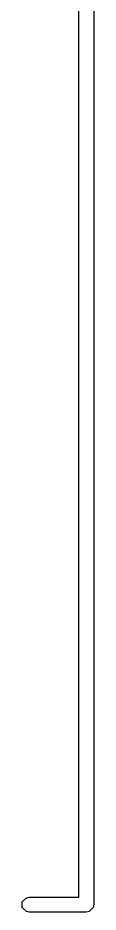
# Model space of a CAD drawing. Header units: inches. Extents: x 0.38 to 5.39, y 0.12 to 3.22.
# Drawn here: x 3.3236 to 3.3463, y 0.1576 to 0.4407 of the extents above; entities that cross this region are included whole.
import ezdxf

# ---------------------------------------------------------------- set-up
doc = ezdxf.new("R2010")
doc.units = ezdxf.units.IN
doc.header["$MEASUREMENT"] = 0
doc.layers.add('BLACK', color=250, linetype='CONTINUOUS')

msp = doc.modelspace()

# ---------------------------------------------------------------- linework, layer by layer
at = {"layer": 'BLACK', "linetype": 'CONTINUOUS'}
for p, q in [((3.34153, 0.16235), (3.34153, 0.54936)), ((3.34625, 0.55172), (3.34625, 0.15999)), ((3.3236, 0.1609), (3.32488, 0.16217)), ((3.32488, 0.16217), (3.32578, 0.16235)), ((3.32578, 0.16235), (3.34153, 0.16235)), ((3.3236, 0.15909), (3.3236, 0.1609)), ((3.32488, 0.15781), (3.3236, 0.15909)), ((3.34607, 0.15909), (3.34479, 0.15781)), ((3.34625, 0.15999), (3.34607, 0.15909)), ((3.32578, 0.15763), (3.32488, 0.15781)), ((3.34389, 0.15763), (3.32578, 0.15763)), ((3.34479, 0.15781), (3.34389, 0.15763))]:
    msp.add_line(p, q, dxfattribs=at)

doc.saveas('drawing.dxf')
